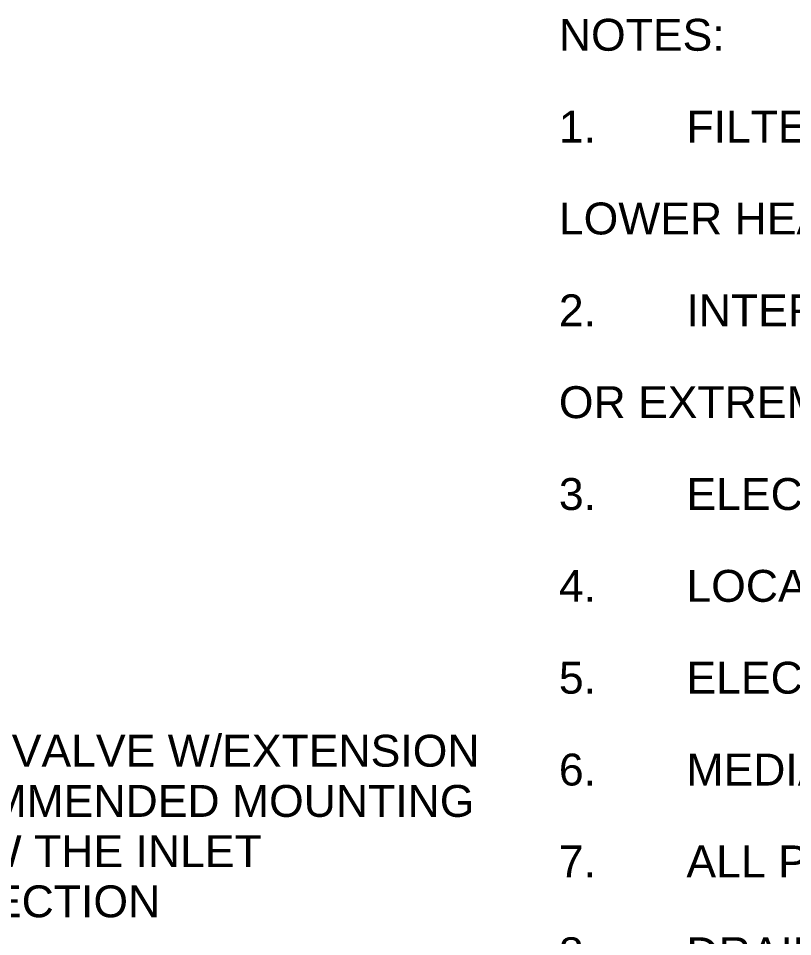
# Model space of a CAD drawing. Header units: inches. Extents: x 17 to 469, y 7 to 301.
# Drawn here: x 241.6 to 292.6, y 177.3 to 237.7 of the extents above; entities that cross this region are included whole.
import ezdxf

# ---------------------------------------------------------------- set-up
doc = ezdxf.new("R2010")
doc.units = ezdxf.units.IN
doc.header["$LTSCALE"] = 14
doc.header["$MEASUREMENT"] = 0
doc.layers.add('Symbol', color=7, linetype='Continuous', lineweight=25)
doc.layers.add('Symbol (ANSI)', color=7, linetype='Continuous', lineweight=25)
doc.styles.add('Standard D-E', font='arial.ttf')
doc.styles.add('Standard D-E NeptuneBenson', font='arial.ttf')
doc.dimstyles.new('Default D-E$7', dxfattribs={"dimscale": 14, "dimtxt": 0.15, "dimasz": 0.098425, "dimexe": 0.125, "dimexo": 0.0625, "dimgap": 0.031496, "dimtad": 0, "dimtih": 1, "dimtoh": 1, "dimrnd": 1e-08, "dimzin": 4, "dimdsep": 46, "dimtxsty": 'Standard D-E', "dimcen": 0.09, "dimdle": 0.393701, "dimclrd": 256, "dimclre": 256, "dimclrt": 256, "dimadec": 0, "dimazin": 1, "dimtfac": 1, "dimtofl": 0, "dimtmove": 0, "dimatfit": 3, "dimfxl": 1, "dimtolj": 1, "dimtzin": 4, "dimlwd": -1, "dimlwe": -1, "dimarcsym": 0})

msp = doc.modelspace()

# ---------------------------------------------------------------- texts
at = {"layer": 'Symbol', "insert": (231.18439, 190.558), "char_height": 2.1000001, "width": 40.7627308, "attachment_point": 1, "line_spacing_factor": 0.944221, "style": 'Standard D-E'}
msp.add_mtext('\\fArial|b0|i0;DRAIN VALVE W/EXTENSION\\P\\fArial|b0|i0;RECOMMENDED MOUNTING\\P\\fArial|b0|i0;BELOW THE INLET\\P\\fArial|b0|i0;CONNECTION', dxfattribs=at)
at = {"layer": 'Symbol (ANSI)', "insert": (277.15862, 237.69294), "char_height": 2.10000007, "width": 189.7074758, "attachment_point": 1, "line_spacing_factor": 1.727336, "style": 'Standard D-E NeptuneBenson'}
msp.add_mtext('\\fArial|b0|i0;NOTES:\\P\\fArial|b0|i0;1.^I\\fArial|b0|i0;FILTER TANK IS TO BE CONSTRUCTED OF HIGH QUALITY A36 CARBON STEEL, UPPER HEAD THICKNESS = 1 1/2" (38.1mm), \\PLOWER HEAD THICKNESS = 5/16" (7.93mm) & SHELL THICKNESS = 1/4" (6.35mm).\\P\\fArial|b0|i0;2.^I\\fArial|b0|i0;INTERIOR OF TANK IS LINED WITH FLEXSOL 3000. EXTERIOR IS COATED WITH 5-8 MILS OF HIGH SOLIDS ENAMEL. NO WELDING \\POR EXTREME HEAT IS TO BE APPLIED TO TANK AFTER LINING OR COATING PROCESS IS DONE.\\P\\fArial|b0|i0;3.^I\\fArial|b0|i0;ELECTRICAL REQUIREMENTS: 120VAC-10-60Hz, 15 AMP CIRCUIT PROTECTION.\\P\\fArial|b0|i0;4.^I\\fArial|b0|i0;LOCATE ALL ELECTRICAL ITEMS IN A NON-HAZARDOUS LOCATION.\\P\\fArial|b0|i0;5.^I\\fArial|b0|i0;ELECTRICAL CONNECTIONS ARE THE RESPONSIBILITY OF THE CUSTOMER.\\P\\fArial|b0|i0;6.^I\\fArial|b0|i0;MEDIA QUANTITIES ARE INDICATED FOR INFORMATIONAL PURPOSES ONLY.\\P\\fArial|b0|i0;7.^I\\fArial|b0|i0;ALL PNEUMATIC TUBING SUPPLIED BY POOL CONTRACTOR.\\P\\fArial|b0|i0;8.^I\\fArial|b0|i0;DRAIN VALVE MUST BE A BUTTERFLY VALVE AND INSTALLED DIRECTLY ON THE BOTTOM TANK HEAD.\\P\\fArial|b0|i0;9.^I\\fArial|b0|i0;DESIGN PRESSURE IS 50 PSI (344.73 kpa). HYDROSTATICALLY TESTED TO 75 PSI (517.11 kpa).\\P\\fArial|b0|i0;10.  THIS PRECOAT FILTER UTILIZES TUBE ELEMENTS AND THE EFFECTIVE  FILTRATION AREA REPRESENTS THE UNCOATED AREA', dxfattribs=at)

# ---------------------------------------------------------------- leaders
at = {"layer": 'Symbol', "annotation_type": 0, "has_hookline": 1, "hookline_direction": 0, "text_width": 40.28677}
msp.add_leader([(219.8781, 197.27794), (229.36549, 189.508), (230.74344, 189.508)], dimstyle='Default D-E$7', override={"dimtad": 0}, dxfattribs=at)

doc.saveas('drawing.dxf')
